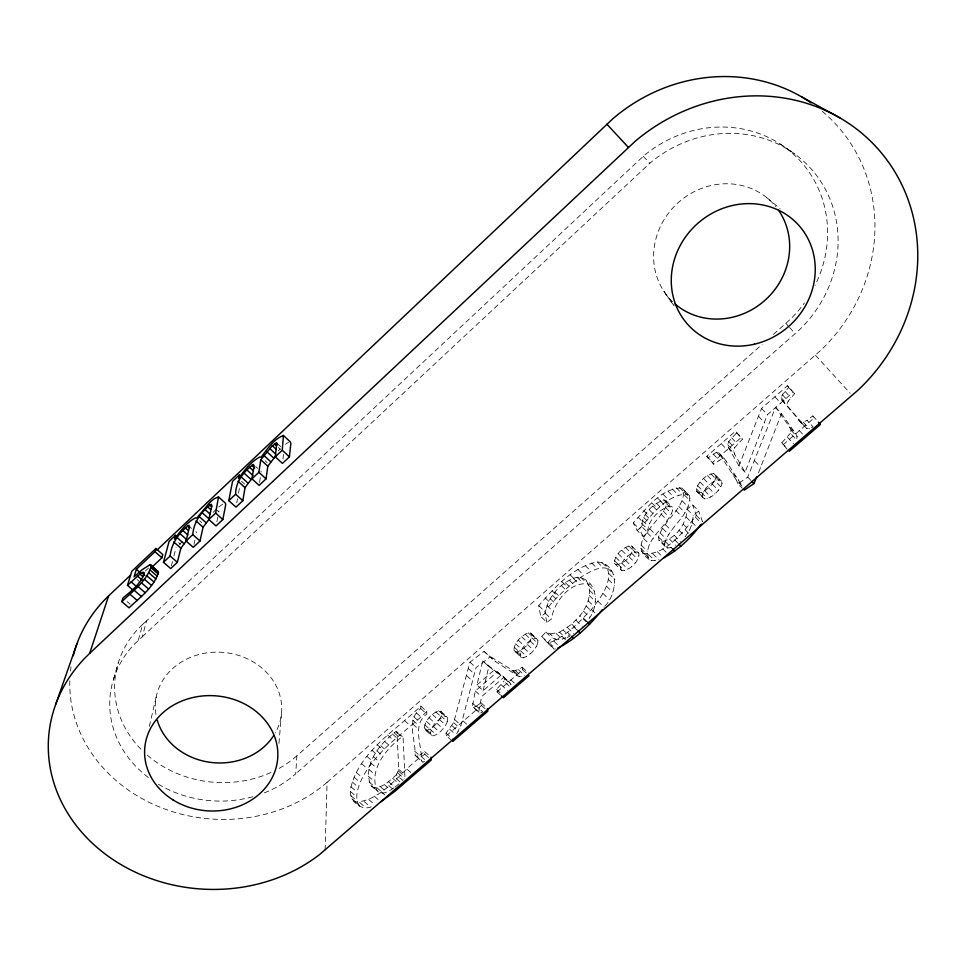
<?xml version="1.0" encoding="UTF-8"?>
<svg xmlns="http://www.w3.org/2000/svg" width="966" height="966" viewBox="0 0 966 966"><rect width="100%" height="100%" fill="white"/><g stroke="black" fill="none" stroke-linecap="round" stroke-linejoin="round"><path stroke-width="0.72" stroke-dasharray="4.83 3.62" d="M420.79 706.074L420.765 708.658C405.478 719.501 415.96 740.053 415.09 755.195L416.503 756.559L419.703 755.146L426.066 760.761L422.866 762.162L421.442 760.785C422.263 745.619 411.504 724.983 426.839 714.091L426.839 711.507L420.79 706.074C395.71 730.489 360.415 750.654 350.996 786.819C346.854 799.015 361.187 812.949 372.804 805.994M586.495 581.037C593.209 592.424 587.545 606.394 579.902 615.789L586.169 621.814C599.898 609.148 599.282 579.032 577.052 577.233C560.956 581.761 547.625 596.662 545.331 613.313L540.706 616.465L546.792 622.249L551.417 619.109C553.868 601.866 570.906 579.95 589.876 584.333M325.119 850.008L327.088 782.327L821.124 350.018A167.154 155.683 -43.8 0 0 822.295 111.344M196.605 532.894L195.953 531.469M671.225 547.493L667.651 548.036L665.188 546.514L664.705 543.206C669.728 525.975 691.415 514.709 689.555 495.824L681.875 488.047C661.13 487.963 646.097 508.889 633.273 522.968L637.137 530.394L643.139 536.408L647.824 532.664C647.437 520.263 658.824 509.794 669.74 505.93L672.227 506.993L672.747 509.927C668.11 526.736 641.4 540.827 649.007 559.362L651.507 560.546L657.532 560.123M665.188 546.514L659.017 540.308L658.558 537.024C663.666 519.817 685.28 508.575 683.578 489.69M537.748 643.344L537.893 640.434L536.673 638.719L530.539 632.923L528.257 632.815C521.35 635.761 514.335 642.148 513.9 650.058L521.229 657.58L523.5 657.761C529.984 655.334 535.273 649.768 537.748 643.344L531.566 637.524L531.747 634.626L530.539 632.923M478.677 712.22L481.551 696.679L503.6 677.589L509.662 682.346L510.942 684.326L510.217 686.995L503.902 681.175L504.638 678.506L503.383 676.538L497.381 671.841L475.32 690.98L472.362 706.472L479.933 713.149L482.795 711.906L476.455 706.146L473.606 707.402L472.362 706.472M264.322 792.869A108.494 94.946 4.5 0 0 291.829 777.111L295.717 773.851L296.864 755.847L762.126 344.391M521.229 657.58L520.058 655.817C520.433 647.908 527.46 641.496 534.379 638.586L536.673 638.719M604.885 606.177C617.6 593.414 619.894 564.301 597.242 561.91C572.645 567.066 554.629 587.521 538.738 605.658L540.706 616.465M393.802 787.93C389.781 790.719 385.096 793.98 379.952 792.869L377.247 791.057C368.227 770.204 386.231 748.396 402.315 736.684L403.1 738.06L404.947 776.749L402.737 780.419L396.35 774.865C389.902 780.431 382.814 788.28 373.6 787.399L370.932 785.612C362.093 764.722 380.218 743.071 396.217 731.31L402.315 736.684M550.149 633.95L559.604 632.199L565.883 638.164L556.392 639.866L550.149 633.95L545.887 632.066L541.745 636.485L547.939 643.284C565.521 637.101 578.755 622.575 591.409 609.486C600.731 597.58 614.919 580.035 605.489 564.567M278.957 743.409L281.456 713.777M359.702 806.163C353.568 797.65 358.374 786.167 362.395 777.739C377.042 749.821 404.645 732.699 426.839 711.507M396.35 774.865L398.777 769.419L396.99 732.663L396.217 731.31M649.007 559.362C625.195 542.554 662.531 521.254 666.769 503.841L666.262 500.919L663.787 499.881C652.907 503.817 641.533 514.226 641.822 526.639L647.824 532.664M679.074 530.286L685.28 536.577L689.446 530.406L692.284 523.27L693.19 515.421L698.708 511.074L692.598 504.82L687.08 509.179C686.669 523.657 675.898 538.787 661.456 541.805L659.017 540.308M282.953 459.128L283.63 453.392M447.355 721.662L447.765 718.583L446.823 716.663L440.629 711.097L438.624 710.783C431.597 713.608 425.209 720.225 424.279 727.941L425.149 729.898L431.379 735.44L433.384 735.826C439.832 733.568 444.758 727.857 447.355 721.662L441.136 716.072L441.559 713.005L440.629 711.097M431.379 735.44L430.498 733.472C431.367 725.756 437.767 719.115 444.795 716.337L446.823 716.663M259.564 482.42L260.446 476.504M236.742 502.972L237.503 498.806M238.505 493.24L239.508 487.685M775.577 407.241L781.47 413.605L795.73 433.698L797.155 436.753L796.552 439.868L790.442 433.287L791.057 430.184L789.657 427.153L775.577 407.241L747.744 477.095L737.988 483.749L742.105 488.047M216.879 521.725L218.316 514.685M456.761 733.725L460.975 725.249L475.984 667.675L490.064 656.94L495.437 661.577L518.054 676.031L519.756 676.683L523.789 675.862M451.653 740.536L446.34 735.778L446.05 733.085L453.634 722.64L469.959 662.145L484.038 651.362L495.437 661.577M193.924 544.462L194.927 540.127M149.295 726.432L156.83 694.228M483.133 690.654L488.832 666.54L482.759 660.937L476.926 684.979L483.133 690.654L500.762 675.367L482.759 660.937M171.417 565.774L172.491 561.572M173.928 555.957L176.078 547.553M148.317 777.449A108.494 94.946 4.5 0 1 134.6 643.96L142.28 636.787L146.591 620.836L643.284 156.275A117.937 109.822 -43.7 0 1 786.215 148.209A117.937 109.822 -43.7 0 1 815.05 285.368M138.319 640.289L142.714 624.265L146.591 620.836M113.529 679.183L118.371 662.519M745.076 472.253L738.99 465.866L761.546 408.413L787.483 385.748L793.303 392.087L767.39 414.68L745.076 472.253L734.51 454.032L733.605 450.905L734.571 447.765L742.492 439.119L735.609 431.077L706.762 456.266L713.705 464.199L722.351 458.439L724.512 458.826L742.54 486.538L736.394 480.102L718.595 452.631L716.446 452.269L707.812 458.053M738.99 465.866L728.581 447.801L727.7 444.686L728.678 441.559L736.623 432.901L735.609 431.077M720.853 486.852L722.037 483.64L721.662 481.092L713.802 473.569C705.82 474.463 698.998 481.406 696.293 488.736L696.595 491.283L704.419 498.83C711.58 498.492 717.062 492.418 720.853 486.852L714.804 480.561L715.987 477.349L715.637 474.825M702.632 497.514L702.318 494.942C704.975 487.613 711.833 480.657 719.815 479.824L721.662 481.092M758.515 472.797L781.47 413.605M614.364 563.226L621.971 570.761C630.23 570.121 639.045 561.777 638.961 553.289L631.329 545.766C623.106 546.587 614.485 554.762 614.364 563.226L615.849 564.736C624.108 564.011 632.875 555.704 632.875 547.215L631.329 545.766M621.971 570.761L620.462 569.24C620.51 560.775 629.18 552.564 637.403 551.803L638.961 553.289M787.483 385.748L788.667 387.463L782.388 394.78L781.18 397.69L781.711 399.852L800.621 421.913L803.241 422.214L807.008 420.307L813.118 426.936L809.339 428.819L806.707 428.506L787.58 406.215L787.048 404.042L788.244 401.132L794.499 393.814L793.303 392.087M515.059 651.808L517.317 651.978C523.789 649.502 529.066 643.948 531.566 637.524M425.149 729.898L427.141 730.26C433.577 727.966 438.504 722.254 441.136 716.072M642.837 553.216C664.053 557.479 685.039 530.153 696.317 515.373L692.598 504.82M696.595 491.283L698.37 492.588C705.518 492.189 710.988 486.115 714.804 480.561M500.267 694.844L497.092 691.922L496.536 689.434L503.902 681.175M787.145 449.19L781.784 442.778L790.442 433.287M643.139 536.408L639.214 528.933C651.99 514.854 667.083 493.904 687.828 494.169L689.555 495.824M546.792 622.249L544.739 611.381C555.836 597.459 569.022 585.094 583.899 575.289C591.88 570.894 602.905 564.132 611.563 570.532M559.604 632.199L571.751 624.229L579.902 615.789M547.939 643.284L554.23 649.224L547.951 642.354L552.093 637.946L556.392 639.866M213.136 512.415L215.829 509.71M278.353 450.808L280.176 448.973M142.714 624.265L139.056 627.876A106.32 93.461 4.7 0 0 141.543 749.821M145.286 571.087L148.571 567.984M179.314 544.498L182.55 541.443M142.28 636.787L649.864 163.206A120.557 112.008 -43 0 1 810.836 168.507A120.557 112.008 -43 0 1 799.679 329.575L295.717 773.851M773.428 334.405L790.188 319.396A117.937 109.822 -43.7 0 0 804.412 302.926M713.705 464.199L712.642 462.4L741.465 437.272M497.092 691.922L522.763 669.74L522.232 667.216L518.416 669.631L513.465 670.839L489.351 655.95M783.052 444.807L814.326 417.783L812.829 415.935L807.008 420.307M446.34 735.778L481.466 705.434L481.068 702.813L476.455 706.146M353.363 800.754L355.259 801.973C383.937 801.237 402.23 767.849 424.895 754.313L424.678 751.572L419.703 755.146M218.823 506.993L223.858 503.298M476.926 684.979L494.568 669.643M388.453 781.675L394.84 787.218L400.636 782.448L394.249 776.893M296.864 755.847L293.036 759.059A106.32 93.461 4.7 0 1 277.979 769.008M327.088 782.327L322.064 786.505A150.684 132.475 4.7 0 1 158.026 806.368A150.684 132.475 4.7 0 1 69.818 680.788M637.137 530.394L641.822 526.639M285.417 444.288L288.556 442.247M567.151 637.524L569.698 636.244L563.42 630.267M780.299 144.079L794.909 154.113M488.832 666.54L500.762 675.367M766.811 197.68L780.214 208.91M351.865 798.713L358.181 804.11M355.259 801.973L361.598 807.395M350.996 786.819L357.215 792.156M364.097 801.478L370.485 806.96M350.549 791.601L356.804 796.95M127.065 601.552L130.144 604.197M359.678 802.492L366.054 807.938M350.887 795.706L357.179 801.08M374.422 796.322L378.696 799.993M352.192 781.977L358.398 787.302M368.722 799.534L375.122 805.028M376.764 787.652L383.128 793.146M381.123 791.709L385.398 795.392M369.06 781.965L375.351 787.399M356.249 772.426L362.395 777.739M373.6 787.399L379.952 792.869M370.932 785.612L377.247 791.057M353.991 777.147L360.173 782.46M368.879 769.359L375.074 774.732M361.513 763.635L367.635 768.948M384.299 784.549L390.675 790.079M368.3 776.169L374.542 781.566M380.326 786.638L386.702 792.144M137.063 579.491L139.068 581.23M366.851 756.33L372.948 761.643M370.654 762.874L376.825 768.224M388.73 785.563L394.068 790.2M371.958 750.28L378.044 755.593M397.787 772.981L404.162 778.548M373.419 756.716L379.553 762.065M392.619 778.306L399.006 783.849M377.199 744.738L383.285 750.063M398.777 769.419L405.128 774.973M376.933 750.92L383.055 756.269M398.584 771.194L404.947 776.749M384.637 741.369L390.735 746.73M380.773 745.764L386.883 751.113M407.121 769.262L413.52 774.865M415.09 755.195L421.442 760.785M416.503 756.559L422.866 762.162M387.608 735.066L393.681 740.403M424.895 754.313L429.158 758.081M396.99 732.663L403.1 738.06M178.577 542.614L180.582 544.389M393.959 732.675L400.045 738.036M414.631 751.186L420.959 756.752M392.401 734.027L398.487 739.401M424.678 751.572L429.991 756.269M412.736 720.129L418.833 725.563M412.82 724.065L418.942 729.511M189.553 526.639L191.57 528.426M404.525 720.576L410.598 725.961M426.404 721.373L432.587 726.891M416.443 712.956L422.528 718.39M199.708 520.819L201.713 522.606M430.003 729.125L436.246 734.703M424.738 724.85L430.945 730.381M413.762 716.736L419.86 722.17M427.141 730.26L433.384 735.826M424.279 727.941L430.498 733.472M420.765 708.658L426.839 714.091M436.837 723.208L443.092 728.799M429.025 717.798L435.195 723.317M446.05 733.085L452.414 738.773M433.456 726.601L439.711 732.192M453.634 722.64L459.973 728.34M215.877 509.167L218.896 511.871L218.896 510.688M441.559 713.005L447.765 718.583M438.624 710.783L444.795 716.337M452.04 725.768L458.379 731.455M435.775 711.942L441.945 717.472M439.482 719.585L445.724 725.176M449.601 729.173L454.901 733.918M432.357 714.442L438.528 719.972M463.064 720.902L469.44 726.649M454.66 719.561L460.975 725.249M473.606 707.402L479.933 713.149M481.466 705.434L486.755 710.252M472.579 703.296L478.882 709.032M475.32 690.98L481.551 696.679M241.512 481.322L244.519 484.051M481.068 702.813L486.357 707.619M466.699 675.705L472.785 681.284M469.959 662.145L475.984 667.675M255.688 466.506L257.68 468.329M496.536 689.434L501.813 694.276M468.534 668.713L474.596 674.268M265.191 460.818L267.184 462.666M501.197 684.749L507.524 690.569M484.038 651.362L490.064 656.94M510.676 679.75L514.902 683.662M503.383 676.538L509.662 682.346M497.381 671.841L503.6 677.589M504.638 678.506L510.942 684.326M278.474 447.524L280.466 449.371M515.59 670.742L521.894 676.598M513.465 670.839L519.756 676.683M511.775 670.199L518.054 676.031M522.232 667.216L528.547 673.097M522.763 669.74L526.977 673.676M278.812 444.819L280.804 446.678M518.416 669.631L524.731 675.5M520.396 650.673L526.591 656.469M514.117 647.135L520.263 652.883M517.317 651.978L523.5 657.761M513.9 650.058L520.058 655.817M518.211 640.192L524.333 645.928M524.007 648.017L530.213 653.825M515.639 643.742L521.773 649.49M525.19 634.131L531.3 639.89M530.068 640.941L536.251 646.761M521.616 636.775L527.738 642.523M527.46 644.551L533.655 650.372M541.745 636.485L547.951 642.354M531.747 634.626L537.893 640.434M528.257 632.815L534.379 638.586M545.887 632.066L552.093 637.946M553.868 641.146L560.159 647.111M549.352 642.994L555.643 648.935M561.874 636.28L566.088 640.277M556.102 633.43L562.369 639.383M567.477 627.61L573.768 633.611M567.332 632.259L570.483 635.266M538.738 605.658L544.739 611.381M545.331 613.313L551.417 619.109M550.173 598.654L556.187 604.414M545.186 597.906L551.175 603.629M571.751 624.229L578.03 630.23M573.816 626.91L578.018 630.931M547.022 605.61L553.059 611.381M554.931 592.122L560.932 597.882M552.045 590.721L558.022 596.457M552.347 595.358L558.348 601.118M575.99 620.22L582.269 626.234M583.331 611.019L589.586 617.045M583.367 618.095L587.57 622.128M588.197 600.816L594.404 606.829M565.279 582.631L571.268 588.415M591.409 609.486L595.599 613.531M561.814 581.653L567.779 587.413M586.145 605.996L592.375 612.021M561.451 585.674L567.44 591.458M597.918 601.214L604.185 607.288M570.133 574.879L576.098 580.663M573.212 578.248L579.214 584.068M589.345 595.563L595.539 601.564M569.24 580.095L575.241 585.903M602.893 593.39L609.135 599.463M577.934 569.481L583.899 575.289M580.638 577.245L586.664 583.102M588.487 585.215L594.597 591.156M577.052 577.233L583.066 583.078M589.489 590.335L595.636 596.312M606.358 586.108L612.565 592.17M585.13 565.484L591.107 571.329M591.603 562.949L597.604 568.817M608.302 579.455L614.485 585.505M601.915 562.429L613.929 574.396M597.242 561.91L603.255 567.803M608.785 573.526L614.919 579.552M614.304 560.497L620.389 566.499M618.421 564.675L624.555 570.725M625.57 560.365L631.704 566.438M618.192 553.663L624.253 559.664M615.656 557.213L627.9 569.228M631.643 553.228L637.765 559.314M625.413 547.396L631.474 553.409M629.095 556.827L635.23 562.9M621.669 550.173L627.719 556.175M645.312 554.375L651.507 560.546M641.255 551.031L647.413 557.165M632.984 549.92L639.094 555.993M628.733 545.875L634.795 551.9M652.666 553.615L658.884 559.833M641.05 545.029L647.16 551.127M648.609 554.508L654.815 560.703M640.687 548.169L646.822 554.279M647.172 532.761L653.245 538.859M662.676 548.748L668.919 555.015M633.273 522.968L639.214 528.933M657.375 551.695L663.606 557.937M643.622 538.533L649.707 544.631M643.658 517.39L649.623 523.391M665.019 541.262L672.626 548.966M642.426 520.36L648.403 526.361M658.558 537.024L664.705 543.206M649.949 528.909L656.011 535.007M637.922 517.027L643.851 522.992M661.456 541.805L667.651 548.036M641.762 523.463L647.751 529.477M674.654 539.801L677.77 542.94M662.688 528.487L668.798 534.657M643.742 510.652L649.659 516.629M645.312 514.588L651.253 520.589M669.39 538.968L675.596 545.222M660.092 532.858L666.214 539.028M651.905 502.936L657.81 508.925M660.998 513.984L667.023 520.082M652.895 506.148L658.824 512.161M665.429 524.598L671.527 530.769M649.212 509.71L655.141 515.711M674.232 535.261L680.438 541.54M657.677 498.154L663.582 504.155M683.264 524.115L689.446 530.406M660.321 500.943L666.25 506.981M665.417 507.428L671.418 513.526M685.196 529.791L691.427 536.106M656.482 503.298L662.41 509.324M663.171 511.026L669.184 517.124M678.784 506.401L684.846 512.584M691.861 522.075L698.068 528.402M686.138 516.991L692.284 523.27M663.05 494.23L668.955 500.243M675.874 510.519L681.936 516.689M666.262 500.919L672.227 506.993M663.787 499.881L669.74 505.93M666.769 503.841L672.747 509.927M672.372 488.989L678.289 495.051M682.093 500.786L688.118 506.957M696.317 515.373L702.499 521.7L698.708 511.074M695.315 517.124L701.509 523.451M687.08 509.179L693.19 515.421M667.965 491.163L673.882 497.2M681.875 488.047L687.828 494.169M684.326 492.08L690.316 498.227M679.388 487.407L685.329 493.505M684.206 494.821L690.207 500.98M676.2 487.733L682.129 493.807M696.293 488.736L702.318 494.942M698.37 492.588L704.419 498.83M700 482.01L706.001 488.216M704.745 490.668L710.819 496.947M697.512 485.536L703.526 491.742M701.195 492.334L707.257 498.589M712.292 484.135L718.354 490.426M703.538 478.46L709.527 484.678M708.694 487.733L714.78 494.024M713.802 473.569L719.815 479.824M715.987 477.349L722.037 483.64M710.964 473.871L716.965 480.114M707.438 475.562L713.427 481.78M706.762 456.266L712.642 462.4M718.595 452.631L724.512 458.826M720.467 454.877L726.396 461.096M716.446 452.269L722.351 458.439M732.687 473.485L738.785 479.861M713.137 453.996L719.03 460.154M721.397 443.805L727.265 449.975M747.744 477.095L750.836 480.344M643.284 156.275L649.864 163.206M728.678 441.559L734.571 447.765M727.7 444.686L733.605 450.905M728.581 447.801L734.51 454.032M754.675 460.939L760.797 467.399M731.624 437.827L737.505 444.034M736.623 432.901L742.492 439.119M758.612 416.346L764.492 422.637M781.784 442.778L786.892 448.248M761.546 408.413L767.39 414.68M787.447 437.224L793.569 443.805M799.196 430.401L803.277 434.821M789.657 427.153L795.73 433.698M791.057 430.184L797.155 436.753M803.241 422.214L809.339 428.819M781.711 399.852L787.58 406.215M800.621 421.913L806.707 428.506M798.242 419.715L804.304 426.284M775.046 396.941L780.878 403.245M784.996 391.315L790.828 397.666M782.388 394.78L788.244 401.132M781.18 397.69L787.048 404.042M788.667 387.463L794.499 393.814M812.829 415.935L817.912 421.478M815.425 355.246L850.213 393.247M785.841 323.417L788.667 326.496M789.596 327.522L795.235 333.681M663.859 291.225L674.196 305.908M665.791 294.014L673.592 305.087M736.394 480.102L737.988 483.749M261.013 470.961L261.122 472.06M672.493 301.658A70.289 65.302 -42.9 0 1 677.456 203.331A70.289 65.302 -42.9 0 1 775.77 206.603M155.949 714.466A63.261 55.364 4.5 0 1 228.254 653.004A63.261 55.364 4.5 0 1 275.274 732.977M70.506 671.008A150.684 132.475 4.7 0 1 71.049 666.83M270.939 772.498A106.32 93.461 4.7 0 1 146.277 754.289M252.766 796.733A108.494 94.946 4.5 0 1 158.376 784.223"/><path stroke-width="1.45" d="M275.684 455.988L267.811 466.204L266.036 478.882L259.117 485.379L251.945 478.822L258.864 472.302L260.796 459.731L272.315 445.712L276.819 442.959L275.286 456.809L282.446 463.439L289.414 456.87L290.838 443.563L290.404 441.993L283.436 435.485C273.716 439.156 267.256 448.997 261.194 457.135L259.806 457.015C250.762 461.748 244.386 470.442 238.517 478.581L239.17 475.079L248.177 483.314L245.05 487.661L242.816 500.726L235.994 507.138L228.809 500.654L232.54 481.346L239.17 475.079M275.286 456.809L282.265 450.216L283.436 435.485M132.511 589.683L127.464 585.336L139.925 574.118L143.209 572.186L144.381 572.862C141.121 583.681 131.267 591.023 122.948 598.039L121.825 601.673L129.058 607.843C139.901 597.35 154.162 587.304 158.46 572.15L150.901 565.013L149.718 564.917L142.123 569.711L134.045 576.895L136.339 569.336L154.946 551.707L155.864 548.495L162.783 554.556L161.902 557.793L152.048 567.09M121.825 601.673C132.68 591.132 146.856 581.073 151.348 565.967L150.901 565.013M251.945 478.822L254.106 465.612L253.213 464.441C243.734 471.541 235.535 481.793 235.632 494.218L228.809 500.654M202.22 512.789L209.236 519.068L203.077 527.243L199.998 541.008L193.26 547.348L186.052 540.984L192.802 534.621C193.574 522.111 201.399 511.449 211.18 504.216L211.868 505.544L208.825 519.503L216.01 525.939L222.82 519.539L225.67 505.025L225.489 503.238L218.485 496.922L213.945 498.891L209.767 502.549L196.702 518.138L195.53 517.836C186.559 522.401 180.437 531.155 174.568 539.076L175.558 535.273L177.551 537.036M208.825 519.503L215.635 513.079L218.485 496.922M186.052 540.984L189.553 526.639L188.938 525.226C179 532.556 171.368 543.46 170.137 555.993L163.483 562.284L170.692 568.576L177.346 562.321L180.871 548.193L187.078 539.958L180.062 533.739M163.483 562.284L169.086 541.395L175.558 535.273M127.464 585.336L131.799 571.292L155.864 548.495M89.657 653.366L635.036 141.422A180.956 167.106 -41.5 0 1 877.442 148.329A180.956 167.106 -41.5 0 1 858.412 389.817L319.722 854.415A162.034 140.179 4.1 0 1 99.257 849.319A162.034 140.179 4.1 0 1 84.477 658.498L89.657 653.366L108.627 595.889L130.519 575.156M55.823 704.081L76.99 643.61M744.17 490.197L753.927 483.58L756.789 476.842M700.652 524.683C690.883 538.159 678.349 550.04 663.606 557.937M248.177 483.314L252.971 477.397M602.325 609.655C590.093 624.917 575.579 639.275 557.901 648.029M108.627 595.889L103.797 600.719A150.684 132.475 4.7 0 0 73.247 655.793M156.806 550.27L612.963 118.637A167.154 155.683 -43.8 0 1 811.162 102.891M789.198 451.388L820.448 424.448L818.407 422.227M452.716 741.49L487.818 711.217L487.407 708.585M529.09 675.632L503.443 697.754L501.318 695.81M380.833 801.84L395.142 791.13L431.295 759.964L431.053 757.199M156.794 571.075L157.989 571.172M801.671 96.902L839.756 117.78M134.202 590.335L141.434 596.553M130.084 594.332L137.317 600.538M137.945 586.459L145.178 592.689M131.05 581.834L137.112 587.062M141.821 572.826L144.864 575.458M136.339 569.336L140.324 572.778M139.925 574.118L142.956 576.738M144.296 579.129L151.493 585.36M137.486 576.05L142.545 580.409M141.314 582.727L148.535 588.958M150.189 570.109L157.349 576.328M148.776 572.766L155.949 578.984M146.808 575.772L153.992 582.003M151.348 565.967L158.46 572.15M149.718 564.917L155.78 570.194M151.07 567.803L158.195 574.009M154.946 551.707L161.902 557.793M170.137 555.993L177.346 562.321M173.808 541.974L180.871 548.193M177.044 537.555L184.083 543.761M182.852 530.527L187.863 534.971M187.549 526.059L189.541 527.834M185.424 527.895L188.43 530.563M192.802 534.621L199.998 541.008M196.038 520.952L203.077 527.243M199.213 516.593L206.253 522.872M209.779 505.037L211.771 506.836M215.635 513.079L222.82 519.539M207.678 506.86L210.673 509.553M205.034 509.553L210.033 514.045M235.632 494.218L242.816 500.726M238.022 481.261L245.05 487.661M246.91 469.923L252.899 475.405M244.132 473.135L251.124 479.534M251.715 465.346L254.71 468.099M258.864 472.302L266.036 478.882M249.53 467.254L253.515 470.925M260.796 459.731L267.811 466.204M266.833 451.677L273.813 458.15M263.887 455.445L270.878 461.905M274.501 443.817L276.493 445.676M272.315 445.712L276.3 449.407M269.635 448.441L275.612 453.984M275.998 442.899L277.991 444.758M282.265 450.216L289.414 456.87M571.546 636.268L573.647 638.272M578.018 630.931L580.119 632.947M587.57 622.128L589.658 624.145M672.626 548.966L674.703 551.055M678.808 543.991L680.885 546.092M751.874 481.418L753.927 483.58M606.853 124.143L628.371 147.375M778.536 210.274A70.289 65.302 -42.9 0 1 765.35 299.943A70.289 65.302 -42.9 0 1 675.005 303.94M273.752 735.5A63.261 55.364 4.5 0 1 210.407 762.355A63.261 55.364 4.5 0 1 157.253 720.177M754.482 344.174A74.43 68.719 -41.3 0 0 799.232 225.827A74.43 68.719 -41.3 0 0 676.055 254.65A74.43 68.719 -41.3 0 0 754.482 344.174M172.829 799.788A66.666 57.646 4 0 0 277.58 759.711A66.666 57.646 4 0 0 183.274 700.459A66.666 57.646 4 0 0 172.829 799.788"/></g></svg>
